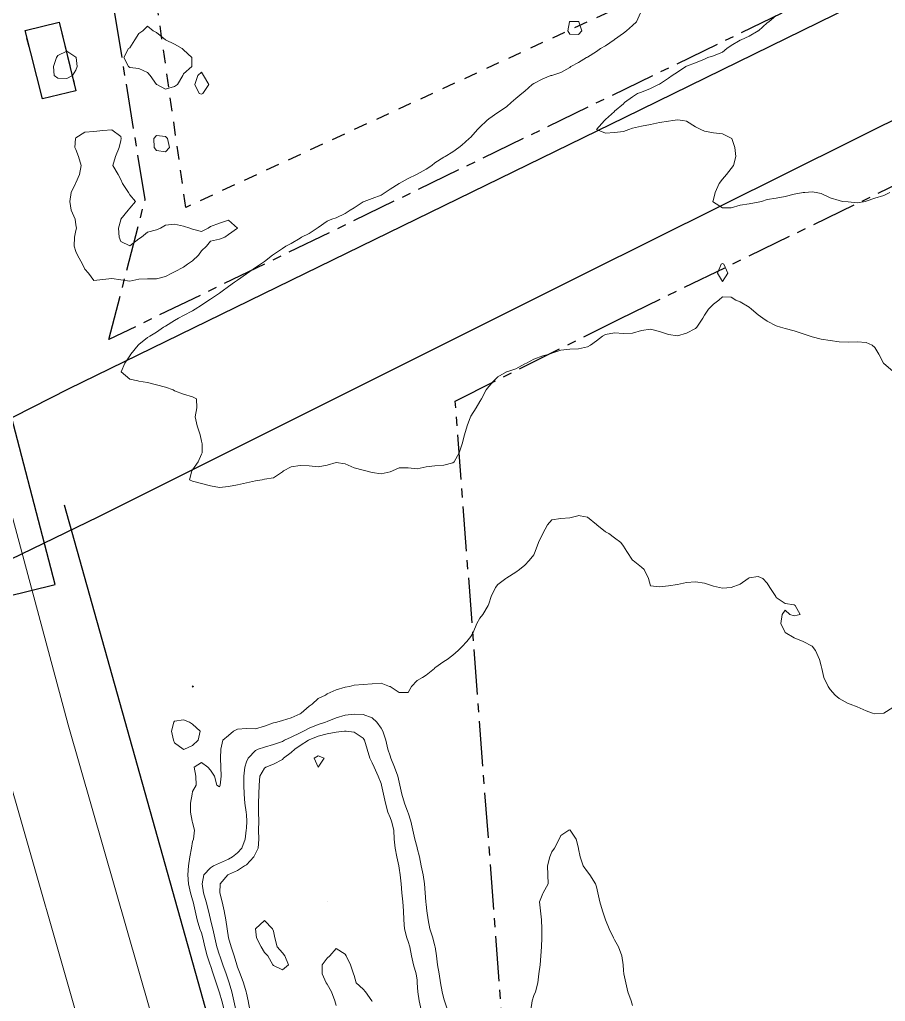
# Model space of a CAD drawing. Header units: centimetres. Extents: x 0 to 642158, y -847 to 649707.
# Drawn here: x 617188.6 to 617236.8, y 620797.7 to 620852.4 of the extents above; entities that cross this region are included whole.
import ezdxf

# ---------------------------------------------------------------- set-up
doc = ezdxf.new("R2010")
doc.units = ezdxf.units.CM
doc.header["$MEASUREMENT"] = 0
doc.linetypes.add('CENTERX2', pattern=[4, 2.5, -0.5, 0.5, -0.5])
doc.linetypes.add('JIS_02_0.7', pattern=[1.35, 0.75, -0.6])
for name, color, linetype, lineweight in [('MEV_environnement_V', 7, 'Continuous', 20), ('WAL_parcellaire agricole', 7, 'JIS_02_0.7', 25), ('WAL_topographie 0.5', 253, 'Continuous', 20)]:
    doc.layers.add(name, color=color, linetype=linetype, lineweight=lineweight)
doc.layers.add('SPW_batiments', color=7, linetype='Continuous')
doc.layers.add('SPW_parcellaire cadastral', color=7, linetype='CENTERX2', lineweight=25, true_color=0xff0542)
doc.linetypes.add('TRACKS', pattern='A,0.15,[130,ltypeshp.shx,S=0.25,R=0,X=0,Y=0],0.15', length=0.3)
picture_1 = doc.add_image_def('image2.png', size_in_pixel=(6614, 11023))

msp = doc.modelspace()

# ---------------------------------------------------------------- linework, layer by layer
for points in [[(616959.655, 620703.552), (616982.944, 620718.069), (617008.046, 620732.586), (617035.72, 620747.406), (617113.599, 620785.514), (617149.59, 620803.66), (617192.99, 620824.68), (617220.21, 620838.29), (617257.26, 620856.739), (617304.592, 620879.574), (617342.397, 620898.93)], [(617283.421, 620876.852), (617222.327, 620846.91), (617191.327, 620831.788), (617146.717, 620809.104), (617121.916, 620796.553), (617076.852, 620775.08), (617033.603, 620753.757), (617000.637, 620736.82), (616975.534, 620721.245), (616956.026, 620709.147)], [(617184.638, 620831.258), (617187.809, 620820.235), (617190.602, 620820.915), (617187.582, 620832.541), (617184.864, 620831.635)], [(617226.381, 620705.733), (617213.055, 620746.892), (617202.765, 620783.835), (617191.125, 620825.332)]]:
    msp.add_lwpolyline(points)
at = {"layer": 'MEV_environnement_V', "linetype": 'TRACKS', "ltscale": 3}
for points in [[(617192.692, 620793.816), (617187.462, 620812.038), (617180.212, 620839.014), (617172.287, 620871.053), (617164.867, 620902.923), (617159.638, 620927.214), (617155.59, 620944.754), (617147.16, 620985.388), (617137.717, 621040.025), (617132.657, 621071.9), (617128.273, 621100.567), (617122.707, 621142.396), (617119.503, 621165.835), (617115.794, 621199.724), (617111.915, 621241.714)], [(617196.551, 620794.87), (617191.316, 620813.109), (617184.085, 620840.014), (617176.176, 620871.986), (617168.771, 620903.798), (617163.542, 620928.084), (617159.498, 620945.611), (617151.09, 620986.135), (617141.663, 621040.679), (617136.609, 621072.516), (617132.233, 621101.133), (617126.671, 621142.93), (617123.473, 621166.323), (617119.773, 621200.126), (617115.901, 621242.044)]]:
    msp.add_lwpolyline(points, dxfattribs=at)
at = {"layer": 'SPW_batiments'}
msp.add_lwpolyline([(617191.757, 620848.398), (617189.891, 620847.948), (617188.924, 620851.765), (617190.824, 620852.232), (617191.757, 620848.398)], dxfattribs=at)
at = {"layer": 'SPW_parcellaire cadastral'}
for points in [[(617241.275, 621070.317), (617280.13, 620882.72), (617280.432, 620881.446), (617281.442, 620877.166), (617193.589, 620834.551), (617195.609, 620842.354), (617187.498, 620892.108), (617169.495, 620968.06), (617157.998, 621018.267), (617167.025, 621022.532), (617176.672, 621027.88), (617180.083, 621036.101), (617179.433, 621040.006), (617177.873, 621042.565), (617175.726, 621044.879), (617170.605, 621047.194), (617169.567, 621047.434), (617241.275, 621070.317)], [(617191.757, 620848.398), (617189.891, 620847.948), (617188.924, 620851.764), (617190.824, 620852.231), (617191.757, 620848.398)], [(617230.744, 620712.405), (617220.396, 620753.015), (617217.144, 620774.915), (617212.878, 620831.134), (617222.042, 620835.718), (617243.448, 620846.11), (617282.123, 620767.668), (617272.508, 620739.643), (617240.745, 620724.014), (617238.37, 620716.158), (617230.744, 620712.405)]]:
    msp.add_lwpolyline(points, dxfattribs=at)
at = {"layer": 'WAL_parcellaire agricole'}
msp.add_lwpolyline([(617162.989, 621080), (617224.114, 621083.582), (617235.553, 621081.796), (617243.404, 621078.126), (617246.13, 621076.604), (617241.847, 621073.918), (617239.848, 621067.418), (617278.187, 620880.011), (617223.873, 620853.918), (617197.875, 620841.915), (617191.536, 620886.581), (617200.368, 620901.915), (617203.699, 620913.915), (617198.198, 620922.414), (617191.865, 620924.08), (617188.697, 620939.413), (617176.811, 620939.879), (617163.873, 621009.697), (617170.861, 621017.803), (617179.796, 621028.171), (617179.795, 621038.537), (617166.85, 621056.909), (617162.989, 621080)], dxfattribs=at)
at = {"layer": 'WAL_topographie 0.5'}
for points in [[(617223.193, 620852.75), (617222.965, 620852.25), (617222.75, 620852.033), (617222.418, 620851.75), (617222.25, 620851.621), (617221.75, 620851.267), (617221.726, 620851.25), (617221.25, 620850.905), (617220.974, 620850.75), (617220.75, 620850.594), (617220.25, 620850.281), (617220.193, 620850.25), (617219.75, 620849.975), (617219.318, 620849.75), (617219.25, 620849.705), (617218.75, 620849.425), (617218.25, 620849.265), (617218.195, 620849.25), (617217.75, 620849.07), (617217.25, 620848.81), (617217.163, 620848.75), (617216.75, 620848.388), (617216.59, 620848.25), (617216.25, 620847.968), (617215.984, 620847.75), (617215.75, 620847.536), (617215.339, 620847.25), (617215.25, 620847.191), (617214.75, 620846.848), (617214.641, 620846.75), (617214.25, 620846.386), (617214.111, 620846.25), (617213.75, 620845.831), (617213.654, 620845.75), (617213.25, 620845.386), (617213.079, 620845.25), (617212.75, 620845.008), (617212.318, 620844.75), (617212.25, 620844.712), (617211.75, 620844.387), (617211.571, 620844.25), (617211.25, 620844.042), (617210.75, 620843.767), (617210.718, 620843.75), (617210.25, 620843.523), (617209.75, 620843.25), (617209.75, 620843.25), (617209.25, 620842.933), (617208.98, 620842.75), (617208.75, 620842.602), (617208.25, 620842.402), (617207.808, 620842.25), (617207.75, 620842.227), (617207.25, 620841.893), (617207.023, 620841.75), (617206.75, 620841.576), (617206.25, 620841.33), (617206.012, 620841.25), (617205.75, 620841.149), (617205.25, 620840.796), (617205.185, 620840.75), (617204.75, 620840.468), (617204.324, 620840.25), (617204.25, 620840.209), (617203.75, 620839.909), (617203.45, 620839.75), (617203.25, 620839.629), (617202.75, 620839.291), (617202.698, 620839.25), (617202.25, 620838.908), (617202.028, 620838.75), (617201.75, 620838.558), (617201.318, 620838.25), (617201.25, 620838.206), (617200.75, 620837.868), (617200.591, 620837.75), (617200.25, 620837.504), (617199.906, 620837.25), (617199.75, 620837.134), (617199.25, 620836.801), (617199.165, 620836.75), (617198.75, 620836.464), (617198.391, 620836.25), (617198.25, 620836.161), (617197.75, 620835.894), (617197.462, 620835.75), (617197.25, 620835.61), (617196.75, 620835.309), (617196.639, 620835.25), (617196.25, 620834.972), (617195.868, 620834.75), (617195.75, 620834.664), (617195.25, 620834.279), (617195.221, 620834.25), (617194.817, 620833.75), (617194.75, 620833.642), (617194.486, 620833.25), (617194.267, 620832.75), (617194.75, 620832.358), (617195.194, 620832.25), (617195.25, 620832.238), (617195.75, 620832.157), (617196.25, 620832.043), (617196.75, 620831.912), (617197.173, 620831.75), (617197.25, 620831.702), (617197.75, 620831.51), (617198.25, 620831.375), (617198.464, 620831.25), (617198.487, 620830.75), (617198.398, 620830.25), (617198.508, 620829.75), (617198.667, 620829.25), (617198.75, 620828.893), (617198.782, 620828.75), (617198.779, 620828.25), (617198.75, 620828.167), (617198.571, 620827.75), (617198.25, 620827.3), (617198.208, 620827.25), (617198.071, 620826.75), (617198.25, 620826.664), (617198.75, 620826.548), (617199.25, 620826.405), (617199.75, 620826.32), (617200.25, 620826.367), (617200.75, 620826.475), (617201.25, 620826.579), (617201.75, 620826.682), (617202.132, 620826.75), (617202.25, 620826.779), (617202.75, 620826.855), (617203.25, 620827.2), (617203.321, 620827.25), (617203.75, 620827.475), (617204.25, 620827.552), (617204.75, 620827.532), (617205.25, 620827.474), (617205.75, 620827.568), (617206.25, 620827.706), (617206.75, 620827.641), (617207.25, 620827.414), (617207.75, 620827.283), (617207.904, 620827.25), (617208.25, 620827.16), (617208.75, 620827.08), (617209.25, 620827.193), (617209.383, 620827.25), (617209.75, 620827.417), (617210.25, 620827.417), (617210.75, 620827.363), (617211.25, 620827.464), (617211.75, 620827.526), (617212.25, 620827.571), (617212.75, 620827.688), (617212.818, 620827.75), (617213.09, 620828.25), (617213.25, 620828.694), (617213.26, 620828.75), (617213.386, 620829.25), (617213.535, 620829.75), (617213.723, 620830.25), (617213.75, 620830.287), (617214.037, 620830.75), (617214.25, 620831.099), (617214.343, 620831.25), (617214.606, 620831.75), (617214.75, 620831.943), (617215.024, 620832.25), (617215.25, 620832.474), (617215.73, 620832.75), (617215.75, 620832.761), (617216.25, 620832.928), (617216.75, 620833.2), (617216.847, 620833.25), (617217.25, 620833.455), (617217.75, 620833.647), (617218.125, 620833.75), (617218.25, 620833.795), (617218.75, 620833.966), (617219.25, 620834.022), (617219.75, 620834.039), (617220.25, 620834.152), (617220.417, 620834.25), (617220.75, 620834.487), (617221.073, 620834.75), (617221.25, 620834.832), (617221.75, 620834.932), (617222.25, 620834.884), (617222.75, 620834.903), (617223.25, 620835.054), (617223.75, 620835.133), (617224.25, 620835.013), (617224.75, 620834.832), (617225.25, 620834.77), (617225.75, 620834.909), (617226.25, 620835.171), (617226.338, 620835.25), (617226.662, 620835.75), (617226.75, 620835.908), (617226.974, 620836.25), (617227.25, 620836.517), (617227.554, 620836.75), (617227.75, 620836.937), (617228.25, 620836.912), (617228.5, 620836.75), (617228.75, 620836.655), (617229.25, 620836.351), (617229.368, 620836.25), (617229.75, 620835.933), (617229.996, 620835.75), (617230.25, 620835.58), (617230.75, 620835.321), (617230.981, 620835.25), (617231.25, 620835.165), (617231.75, 620835.044), (617232.25, 620834.88), (617232.65, 620834.75), (617232.75, 620834.713), (617233.25, 620834.586), (617233.75, 620834.496), (617234.25, 620834.433), (617234.75, 620834.409), (617235.25, 620834.422), (617235.75, 620834.385), (617236.1, 620834.25), (617236.25, 620834.114), (617236.466, 620833.75), (617236.721, 620833.25), (617236.75, 620833.215), (617237.25, 620832.798)], [(617230.75, 620852.605), (617230.332, 620852.25), (617230.25, 620852.18), (617229.761, 620851.75), (617229.75, 620851.742), (617229.25, 620851.445), (617228.799, 620851.25), (617228.75, 620851.225), (617228.25, 620850.918), (617227.994, 620850.75), (617227.75, 620850.564), (617227.25, 620850.347), (617226.934, 620850.25), (617226.75, 620850.17), (617226.25, 620849.965), (617225.75, 620849.769), (617225.716, 620849.75), (617225.25, 620849.441), (617224.952, 620849.25), (617224.75, 620849.111), (617224.25, 620848.781), (617224.201, 620848.75), (617223.75, 620848.525), (617223.25, 620848.335), (617223.034, 620848.25), (617222.75, 620848.059), (617222.298, 620847.75), (617222.25, 620847.676), (617221.75, 620847.261), (617221.737, 620847.25), (617221.25, 620846.807), (617221.187, 620846.75), (617220.75, 620846.25), (617221.25, 620846.043), (617221.75, 620846.088), (617222.25, 620846.143), (617222.55, 620846.25), (617222.75, 620846.317), (617223.25, 620846.437), (617223.75, 620846.533), (617224.25, 620846.644), (617224.75, 620846.713), (617225, 620846.75), (617225.25, 620846.785), (617225.55, 620846.75), (617225.75, 620846.713), (617226.25, 620846.404), (617226.558, 620846.25), (617226.75, 620846.158), (617227.25, 620846.063), (617227.75, 620846), (617228.25, 620845.771), (617228.279, 620845.75), (617228.454, 620845.25), (617228.509, 620844.75), (617228.375, 620844.25), (617228.25, 620844.073), (617227.975, 620843.75), (617227.75, 620843.485), (617227.576, 620843.25), (617227.35, 620842.75), (617227.25, 620842.35), (617227.214, 620842.25), (617227.25, 620842.212), (617227.75, 620841.896), (617228.25, 620841.88), (617228.75, 620842.034), (617229.25, 620842.118), (617229.75, 620842.201), (617229.937, 620842.25), (617230.25, 620842.346), (617230.75, 620842.425), (617231.25, 620842.517), (617231.75, 620842.645), (617232.25, 620842.74), (617232.35, 620842.75), (617232.75, 620842.788), (617232.972, 620842.75), (617233.25, 620842.682), (617233.75, 620842.438), (617234.25, 620842.288), (617234.45, 620842.25), (617234.75, 620842.224), (617235.25, 620842.171), (617235.717, 620842.25), (617235.75, 620842.256), (617236.25, 620842.431), (617236.75, 620842.572), (617237.073, 620842.75)], [(617197.405, 620848.75), (617197.25, 620848.645), (617196.75, 620848.493), (617196.26, 620848.75), (617196.25, 620848.757), (617195.89, 620849.25), (617195.75, 620849.416), (617195.25, 620849.642), (617194.75, 620849.703), (617194.676, 620849.75), (617194.421, 620850.25), (617194.691, 620850.75), (617194.75, 620850.796), (617195.042, 620851.25), (617195.25, 620851.587), (617195.474, 620851.75), (617195.75, 620851.997), (617196.054, 620851.75), (617196.25, 620851.654), (617196.741, 620851.25), (617196.75, 620851.244), (617197.25, 620851.004), (617197.679, 620850.75), (617197.75, 620850.681), (617198.202, 620850.25), (617198.213, 620849.75), (617197.75, 620849.342), (617197.714, 620849.25), (617197.405, 620848.75)], [(617219.922, 620851.75), (617219.75, 620851.534), (617219.25, 620851.549), (617219.141, 620851.75), (617219.247, 620852.25), (617219.25, 620852.254), (617219.75, 620852.263), (617219.764, 620852.25), (617219.922, 620851.75)], [(617191.565, 620849.25), (617191.25, 620849.083), (617190.75, 620849.099), (617190.54, 620849.25), (617190.5, 620849.75), (617190.669, 620850.25), (617190.75, 620850.37), (617191.25, 620850.605), (617191.75, 620850.282), (617191.765, 620850.25), (617191.819, 620849.75), (617191.75, 620849.544), (617191.565, 620849.25)], [(617198.826, 620848.25), (617198.75, 620848.225), (617198.62, 620848.25), (617198.38, 620848.75), (617198.544, 620849.25), (617198.75, 620849.441), (617198.851, 620849.25), (617199.153, 620848.75), (617198.826, 620848.25)], [(617197.104, 620838.25), (617196.75, 620838.064), (617196.25, 620837.931), (617195.75, 620837.932), (617195.25, 620837.922), (617194.75, 620837.802), (617194.25, 620837.881), (617193.75, 620837.963), (617193.25, 620837.905), (617192.75, 620837.852), (617192.45, 620838.25), (617192.25, 620838.482), (617192.118, 620838.75), (617191.839, 620839.25), (617191.75, 620839.452), (617191.665, 620839.75), (617191.675, 620840.25), (617191.75, 620840.635), (617191.786, 620840.75), (617191.75, 620840.95), (617191.705, 620841.25), (617191.491, 620841.75), (617191.412, 620842.25), (617191.495, 620842.75), (617191.728, 620843.25), (617191.75, 620843.281), (617191.947, 620843.75), (617192.047, 620844.25), (617191.898, 620844.75), (617191.75, 620845.139), (617191.703, 620845.25), (617191.727, 620845.75), (617191.75, 620845.792), (617192.25, 620846.092), (617192.75, 620846.138), (617193.25, 620846.196), (617193.75, 620846.229), (617194.25, 620845.854), (617194.28, 620845.75), (617194.25, 620845.646), (617194.16, 620845.25), (617193.963, 620844.75), (617193.819, 620844.25), (617194.113, 620843.75), (617194.25, 620843.469), (617194.344, 620843.25), (617194.677, 620842.75), (617194.75, 620842.609), (617195.079, 620842.25), (617194.75, 620841.867), (617194.671, 620841.75), (617194.259, 620841.25), (617194.25, 620841.227), (617194.132, 620840.75), (617194.171, 620840.25), (617194.25, 620840.018), (617194.75, 620839.769), (617195.25, 620840.157), (617195.403, 620840.25), (617195.75, 620840.529), (617196.25, 620840.661), (617196.47, 620840.75), (617196.75, 620840.917), (617197.25, 620840.982), (617197.75, 620840.869), (617198.09, 620840.75), (617198.25, 620840.701), (617198.75, 620840.564), (617199.113, 620840.75), (617199.25, 620840.843), (617199.75, 620841.032), (617200.25, 620841.204), (617200.75, 620840.75), (617200.75, 620840.75), (617200.75, 620840.75), (617200.25, 620840.4), (617200.056, 620840.25), (617199.75, 620840.145), (617199.25, 620840.037), (617199.036, 620839.75), (617198.75, 620839.5), (617198.581, 620839.25), (617198.25, 620838.946), (617197.976, 620838.75), (617197.75, 620838.58), (617197.25, 620838.32), (617197.104, 620838.25)], [(617196.964, 620845.25), (617196.75, 620845), (617196.25, 620845.076), (617196.116, 620845.25), (617196.1, 620845.75), (617196.25, 620845.91), (617196.75, 620845.856), (617196.849, 620845.75), (617196.964, 620845.25)], [(617228.052, 620838.25), (617227.75, 620837.779), (617227.483, 620838.25), (617227.689, 620838.75), (617227.75, 620838.781), (617227.825, 620838.75), (617228.052, 620838.25)], [(617200.011, 620797.25), (617199.875, 620797.75), (617199.75, 620798.194), (617199.727, 620798.25), (617199.567, 620798.75), (617199.398, 620799.25), (617199.25, 620799.716), (617199.236, 620799.75), (617199.066, 620800.25), (617198.938, 620800.75), (617198.824, 620801.25), (617198.75, 620801.525), (617198.664, 620801.75), (617198.509, 620802.25), (617198.399, 620802.75), (617198.279, 620803.25), (617198.25, 620803.364), (617198.127, 620803.75), (617198.029, 620804.25), (617197.99, 620804.75), (617198.019, 620805.25), (617198.101, 620805.75), (617198.188, 620806.25), (617198.25, 620806.61), (617198.299, 620806.75), (617198.361, 620807.25), (617198.25, 620807.672), (617198.234, 620807.75), (617198.138, 620808.25), (617198.135, 620808.75), (617198.22, 620809.25), (617198.25, 620809.396), (617198.452, 620809.75), (617198.426, 620810.25), (617198.338, 620810.75), (617198.75, 620811.019), (617199.1, 620810.75), (617199.25, 620810.583), (617199.464, 620810.25), (617199.596, 620809.75), (617199.75, 620809.659), (617199.793, 620809.75), (617199.842, 620810.25), (617199.817, 620810.75), (617199.815, 620811.25), (617199.816, 620811.75), (617199.935, 620812.25), (617200.25, 620812.52), (617200.532, 620812.75), (617200.75, 620812.863), (617201.25, 620812.905), (617201.75, 620812.884), (617202.25, 620813.029), (617202.75, 620813.211), (617202.937, 620813.25), (617203.25, 620813.342), (617203.75, 620813.498), (617204.25, 620813.717), (617204.307, 620813.75), (617204.75, 620814.139), (617204.914, 620814.25), (617205.25, 620814.573), (617205.645, 620814.75), (617205.75, 620814.824), (617206.25, 620815.055), (617206.75, 620815.211), (617206.988, 620815.25), (617207.25, 620815.318), (617207.75, 620815.351), (617208.25, 620815.393), (617208.75, 620815.419), (617209.21, 620815.25), (617209.25, 620815.237), (617209.75, 620814.899), (617210.25, 620814.911), (617210.44, 620815.25), (617210.75, 620815.566), (617211.05, 620815.75), (617211.25, 620815.88), (617211.722, 620816.25), (617211.75, 620816.278), (617212.25, 620816.631), (617212.435, 620816.75), (617212.75, 620816.986), (617213.038, 620817.25), (617213.25, 620817.444), (617213.525, 620817.75), (617213.75, 620818.031), (617213.877, 620818.25), (617214.083, 620818.75), (617214.25, 620819.042), (617214.417, 620819.25), (617214.72, 620819.75), (617214.75, 620819.85), (617214.881, 620820.25), (617215.121, 620820.75), (617215.25, 620820.917), (617215.691, 620821.25), (617215.75, 620821.295), (617216.25, 620821.597), (617216.454, 620821.75), (617216.75, 620822), (617216.992, 620822.25), (617217.25, 620822.577), (617217.335, 620822.75), (617217.508, 620823.25), (617217.75, 620823.75), (617217.75, 620823.75), (617218.009, 620824.25), (617218.25, 620824.519), (617218.75, 620824.59), (617219.25, 620824.635), (617219.7, 620824.75), (617219.75, 620824.767), (617219.833, 620824.75), (617220.25, 620824.661), (617220.75, 620824.262), (617220.771, 620824.25), (617221.25, 620823.854), (617221.427, 620823.75), (617221.75, 620823.521), (617222.092, 620823.25), (617222.25, 620823.05), (617222.437, 620822.75), (617222.75, 620822.281), (617222.786, 620822.25), (617223.25, 620821.889), (617223.406, 620821.75), (617223.639, 620821.25), (617223.75, 620820.85), (617224.25, 620820.781), (617224.75, 620820.85), (617225.25, 620820.922), (617225.75, 620821.031), (617226.25, 620821.061), (617226.75, 620820.994), (617227.25, 620820.835), (617227.6, 620820.75), (617227.75, 620820.707), (617228.25, 620820.75), (617228.25, 620820.75), (617228.75, 620820.93), (617229.194, 620821.25), (617229.25, 620821.292), (617229.75, 620821.359), (617230, 620821.25), (617230.25, 620821), (617230.389, 620820.75), (617230.724, 620820.25), (617230.75, 620820.187), (617231.25, 620819.861), (617231.75, 620819.788), (617231.8, 620819.75), (617232.083, 620819.25), (617231.75, 620819.167), (617231.5, 620819.25), (617231.25, 620819.5), (617231.083, 620819.25), (617231, 620818.75), (617231.25, 620818.25), (617231.25, 620818.25), (617231.75, 620817.944), (617232.25, 620817.75), (617232.25, 620817.75), (617232.75, 620817.481), (617232.938, 620817.25), (617233.154, 620816.75), (617233.25, 620816.393), (617233.285, 620816.25), (617233.396, 620815.75), (617233.635, 620815.25), (617233.75, 620815.073), (617234.039, 620814.75), (617234.25, 620814.576), (617234.75, 620814.294), (617234.861, 620814.25), (617235.25, 620814.104), (617235.75, 620813.882), (617236.107, 620813.75), (617236.25, 620813.715), (617236.75, 620813.75), (617236.75, 620813.75), (617237.25, 620814.066)], [(617198.296, 620815.25), (617198.25, 620815.2), (617198.224, 620815.25), (617198.25, 620815.283), (617198.296, 620815.25)], [(617200.66, 620797.25), (617200.554, 620797.75), (617200.433, 620798.25), (617200.289, 620798.75), (617200.25, 620798.858), (617200.12, 620799.25), (617199.939, 620799.75), (617199.76, 620800.25), (617199.75, 620800.279), (617199.607, 620800.75), (617199.491, 620801.25), (617199.381, 620801.75), (617199.253, 620802.25), (617199.25, 620802.261), (617199.132, 620802.75), (617199.003, 620803.25), (617198.863, 620803.75), (617198.784, 620804.25), (617198.88, 620804.75), (617199.25, 620805.146), (617199.421, 620805.25), (617199.75, 620805.408), (617200.25, 620805.638), (617200.469, 620805.75), (617200.75, 620805.981), (617200.997, 620806.25), (617201.184, 620806.75), (617201.24, 620807.25), (617201.25, 620807.347), (617201.27, 620807.75), (617201.25, 620808.097), (617201.238, 620808.25), (617201.16, 620808.75), (617201.119, 620809.25), (617201.104, 620809.75), (617201.105, 620810.25), (617201.16, 620810.75), (617201.25, 620811.04), (617201.343, 620811.25), (617201.75, 620811.675), (617201.908, 620811.75), (617202.25, 620811.865), (617202.75, 620812.007), (617203.25, 620812.188), (617203.369, 620812.25), (617203.75, 620812.425), (617204.25, 620812.665), (617204.426, 620812.75), (617204.75, 620812.924), (617205.25, 620813.123), (617205.658, 620813.25), (617205.75, 620813.291), (617206.25, 620813.493), (617206.75, 620813.637), (617207.25, 620813.707), (617207.75, 620813.688), (617208.25, 620813.502), (617208.52, 620813.25), (617208.75, 620812.922), (617208.843, 620812.75), (617209.008, 620812.25), (617209.128, 620811.75), (617209.25, 620811.388), (617209.298, 620811.25), (617209.499, 620810.75), (617209.675, 620810.25), (617209.75, 620809.913), (617209.795, 620809.75), (617209.9, 620809.25), (617210.051, 620808.75), (617210.234, 620808.25), (617210.25, 620808.199), (617210.405, 620807.75), (617210.524, 620807.25), (617210.632, 620806.75), (617210.75, 620806.286), (617210.76, 620806.25), (617210.88, 620805.75), (617210.982, 620805.25), (617211.089, 620804.75), (617211.165, 620804.25), (617211.198, 620803.75), (617211.233, 620803.25), (617211.25, 620803.105), (617211.301, 620802.75), (617211.365, 620802.25), (617211.456, 620801.75), (617211.627, 620801.25), (617211.75, 620800.78), (617211.76, 620800.75), (617211.827, 620800.25), (617211.891, 620799.75), (617211.982, 620799.25), (617212.064, 620798.75), (617212.148, 620798.25), (617212.25, 620797.847), (617212.286, 620797.75), (617212.442, 620797.25)], [(617197.8, 620811.75), (617197.75, 620811.728), (617197.729, 620811.75), (617197.25, 620812.109), (617197.191, 620812.25), (617197.071, 620812.75), (617197.205, 620813.25), (617197.25, 620813.31), (617197.75, 620813.386), (617198.083, 620813.25), (617198.25, 620813.15), (617198.679, 620812.75), (617198.559, 620812.25), (617198.25, 620811.954), (617197.8, 620811.75)], [(617201.447, 620797.25), (617201.355, 620797.75), (617201.25, 620798.171), (617201.236, 620798.25), (617201.092, 620798.75), (617200.899, 620799.25), (617200.75, 620799.621), (617200.709, 620799.75), (617200.568, 620800.25), (617200.407, 620800.75), (617200.252, 620801.25), (617200.25, 620801.257), (617200.172, 620801.75), (617200.1, 620802.25), (617200.01, 620802.75), (617199.895, 620803.25), (617199.772, 620803.75), (617199.782, 620804.25), (617200.213, 620804.75), (617200.25, 620804.77), (617200.75, 620805.007), (617201.147, 620805.25), (617201.25, 620805.316), (617201.656, 620805.75), (617201.75, 620805.937), (617201.901, 620806.25), (617201.932, 620806.75), (617201.922, 620807.25), (617201.94, 620807.75), (617201.931, 620808.25), (617201.918, 620808.75), (617201.947, 620809.25), (617201.959, 620809.75), (617202.001, 620810.25), (617202.25, 620810.691), (617202.338, 620810.75), (617202.75, 620810.912), (617203.25, 620811.174), (617203.321, 620811.25), (617203.75, 620811.567), (617203.937, 620811.75), (617204.25, 620811.955), (617204.707, 620812.25), (617204.75, 620812.273), (617205.25, 620812.473), (617205.75, 620812.608), (617206.25, 620812.706), (617206.702, 620812.75), (617206.75, 620812.754), (617206.807, 620812.75), (617207.25, 620812.694), (617207.75, 620812.368), (617207.833, 620812.25), (617207.972, 620811.75), (617208.118, 620811.25), (617208.25, 620810.989), (617208.364, 620810.75), (617208.592, 620810.25), (617208.75, 620809.847), (617208.779, 620809.75), (617208.879, 620809.25), (617208.989, 620808.75), (617209.13, 620808.25), (617209.25, 620807.94), (617209.327, 620807.75), (617209.455, 620807.25), (617209.478, 620806.75), (617209.53, 620806.25), (617209.632, 620805.75), (617209.732, 620805.25), (617209.75, 620805.135), (617209.808, 620804.75), (617209.86, 620804.25), (617209.905, 620803.75), (617209.952, 620803.25), (617210, 620802.75), (617210.02, 620802.25), (617210.048, 620801.75), (617210.182, 620801.25), (617210.25, 620801.039), (617210.343, 620800.75), (617210.437, 620800.25), (617210.548, 620799.75), (617210.697, 620799.25), (617210.75, 620798.895), (617210.765, 620798.75), (617210.792, 620798.25), (617210.868, 620797.75), (617210.976, 620797.25)], [(617205.25, 620810.75), (617205.25, 620810.75), (617205.25, 620810.75), (617205.024, 620811.25), (617205.25, 620811.374), (617205.581, 620811.25), (617205.25, 620810.75)], [(617217.089, 620797.25), (617217.155, 620797.75), (617217.25, 620798.036), (617217.343, 620798.25), (617217.485, 620798.75), (617217.539, 620799.25), (617217.601, 620799.75), (617217.646, 620800.25), (617217.677, 620800.75), (617217.692, 620801.25), (617217.701, 620801.75), (617217.684, 620802.25), (617217.622, 620802.75), (617217.573, 620803.25), (617217.75, 620803.722), (617217.766, 620803.75), (617218.044, 620804.25), (617218.035, 620804.75), (617218.018, 620805.25), (617218.14, 620805.75), (617218.25, 620806.028), (617218.404, 620806.25), (617218.667, 620806.75), (617218.75, 620806.945), (617219.208, 620807.25), (617219.25, 620807.264), (617219.286, 620807.25), (617219.613, 620806.75), (617219.733, 620806.25), (617219.75, 620806.2), (617219.837, 620805.75), (617220, 620805.25), (617220.25, 620804.926), (617220.37, 620804.75), (617220.687, 620804.25), (617220.75, 620804.083), (617220.818, 620803.75), (617220.923, 620803.25), (617221.075, 620802.75), (617221.25, 620802.25), (617221.25, 620802.25), (617221.455, 620801.75), (617221.698, 620801.25), (617221.75, 620801.141), (617221.964, 620800.75), (617222.155, 620800.25), (617222.223, 620799.75), (617222.25, 620799.438), (617222.268, 620799.25), (617222.38, 620798.75), (617222.497, 620798.25), (617222.667, 620797.75), (617222.75, 620797.474)], [(617205.75, 620803.25), (617205.75, 620803.25), (617205.75, 620803.25), (617205.75, 620803.25), (617205.75, 620803.25)], [(617203.593, 620799.75), (617203.25, 620799.464), (617202.75, 620799.705), (617202.712, 620799.75), (617202.436, 620800.25), (617202.25, 620800.431), (617202.077, 620800.75), (617201.802, 620801.25), (617201.75, 620801.75), (617201.75, 620801.75), (617201.75, 620801.75), (617202.25, 620802.208), (617202.699, 620801.75), (617202.75, 620801.622), (617202.839, 620801.25), (617202.954, 620800.75), (617203.25, 620800.413), (617203.383, 620800.25), (617203.593, 620799.75)], [(617206.25, 620797.483), (617206.175, 620797.75), (617205.992, 620798.25), (617205.75, 620798.667), (617205.698, 620798.75), (617205.475, 620799.25), (617205.473, 620799.75), (617205.75, 620800.125), (617205.89, 620800.25), (617206.25, 620800.647), (617206.75, 620800.345), (617206.805, 620800.25), (617207.053, 620799.75), (617207.217, 620799.25), (617207.25, 620799.157), (617207.367, 620798.75), (617207.75, 620798.397), (617207.885, 620798.25), (617208.23, 620797.75), (617208.25, 620797.708)]]:
    msp.add_lwpolyline(points, dxfattribs=at)

# ---------------------------------------------------------------- pictures from other files: only their frames are drawn
image = msp.add_image(picture_1, insert=(616830.845, 620745.783), size_in_units=(429.466, 715.756), dxfattribs=dict(brightness=75))
image.dxf.flags = 7

doc.saveas('drawing.dxf')
